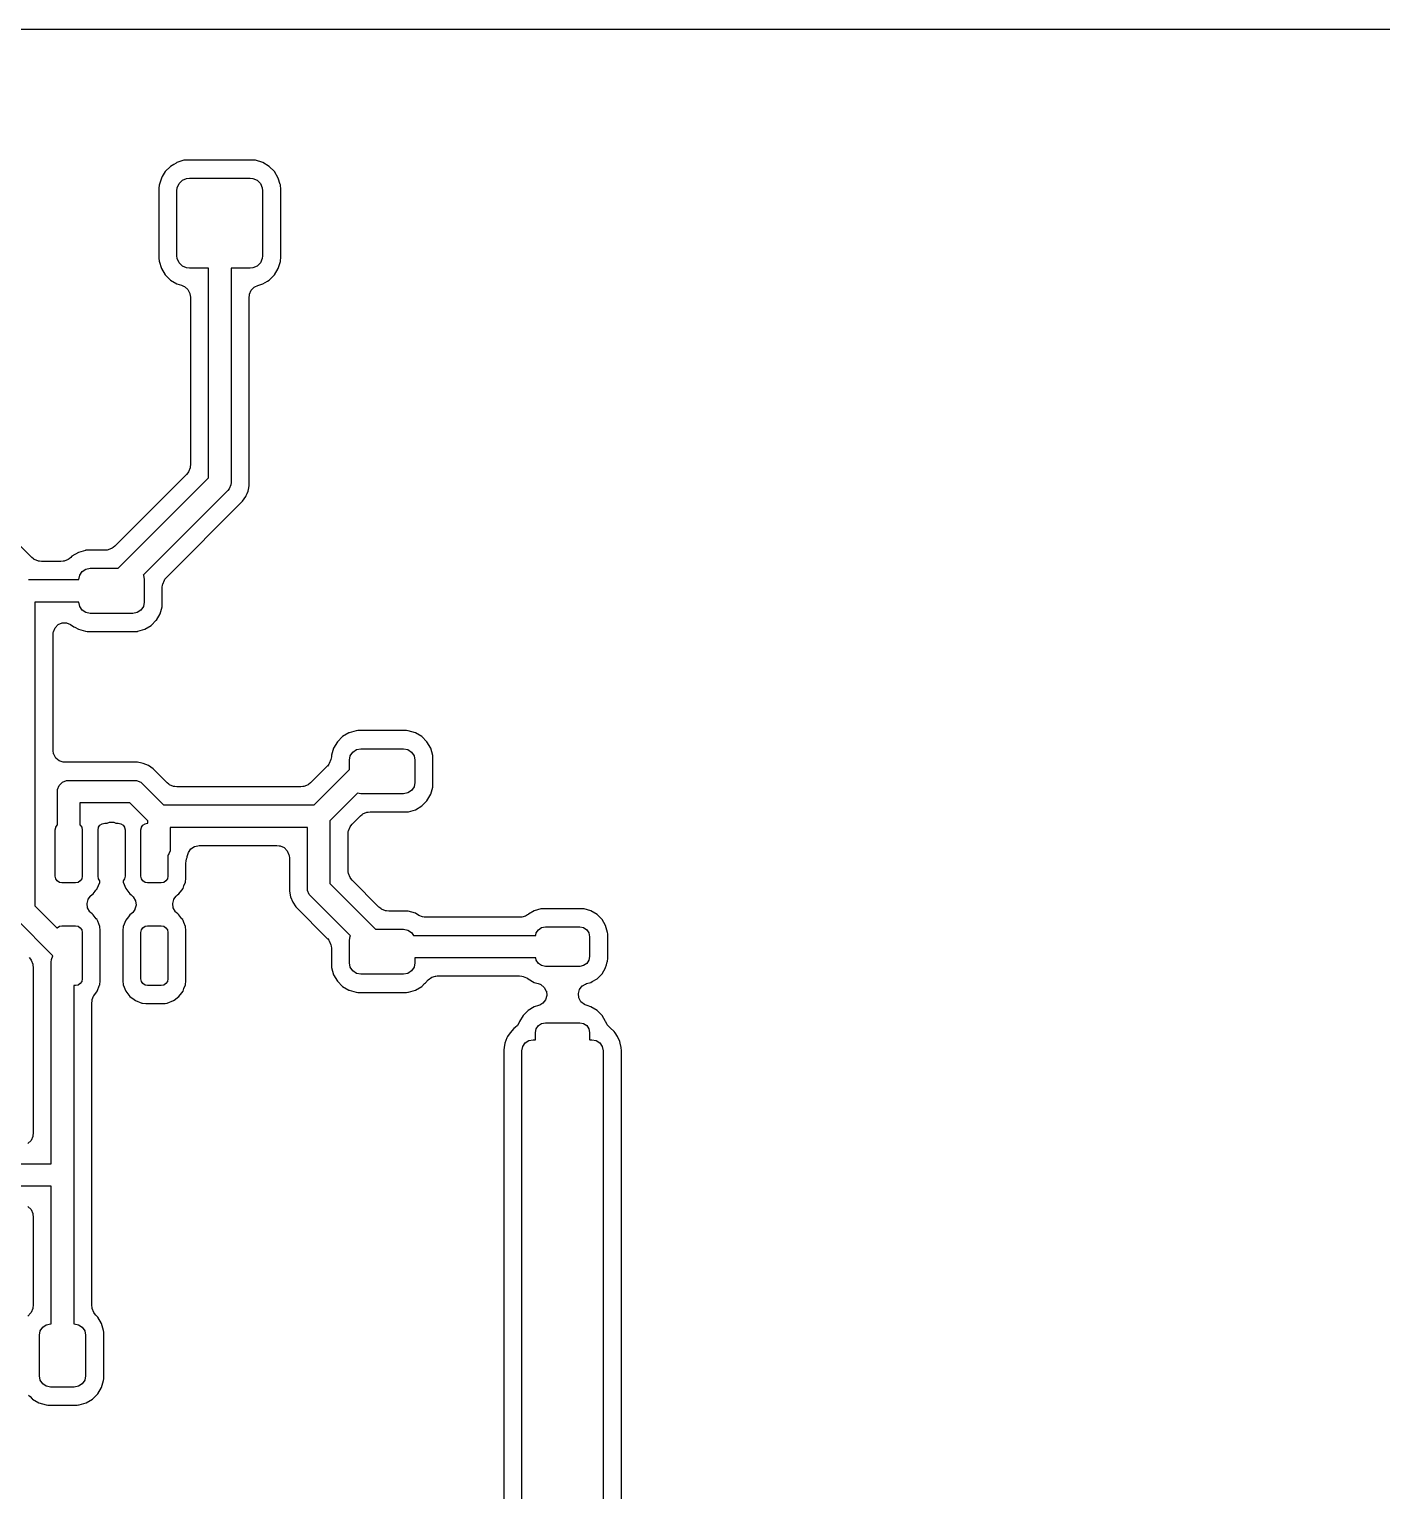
# Model space of a CAD drawing. Header units: millimetres. Extents: x 4 to 142, y 15 to 79.
# Drawn here: x 31.1 to 61.09, y 46.99 to 79.39 of the extents above; entities that cross this region are included whole.
import ezdxf

# ---------------------------------------------------------------- set-up
doc = ezdxf.new("R2010")
doc.units = ezdxf.units.MM
doc.layers.add('B.Cu', color=1, linetype='CONTINUOUS')

msp = doc.modelspace()

# ---------------------------------------------------------------- linework, layer by layer
at = {"layer": 'B.Cu'}
for points in [[(3.5234, 14.8636), (3.5234, 79.1164), (3.5234, 79.1165), (3.5282, 79.165), (3.5282, 79.1651), (3.5322, 79.1855), (3.5323, 79.1855), (3.5694, 79.2752), (3.5695, 79.2753), (3.6381, 79.3439), (3.6382, 79.344), (3.7278, 79.3811), (3.7279, 79.3812), (3.7483, 79.3852), (3.7484, 79.3852), (3.7969, 79.39), (3.797, 79.39), (142.0498, 79.39)], [(44.2289, 42.6445), (44.2289, 56.741), (44.2289, 56.7411), (44.2211, 56.8201), (44.2211, 56.8202), (44.2022, 56.9154), (44.2021, 56.9154), (44.1947, 56.9463), (44.1947, 56.9464), (44.1416, 57.0615), (44.1416, 57.0616), (44.0876, 57.1423), (44.0876, 57.1424), (44.069, 57.168), (44.0688, 57.1682), (43.9758, 57.2542), (43.9757, 57.2542), (43.9682, 57.2602), (43.9681, 57.2603), (43.9682, 57.2604), (43.9688, 57.2612), (43.969, 57.262), (43.9687, 57.2626), (43.9111, 57.3202), (43.911, 57.3203), (43.879, 57.3891), (43.8789, 57.3892), (43.8775, 57.394), (43.8774, 57.3942), (43.7979, 57.5287), (43.7978, 57.5289), (43.6873, 57.6394), (43.6871, 57.6395), (43.5526, 57.719), (43.5524, 57.7191), (43.4667, 57.744), (43.4666, 57.7441), (43.4213, 57.7622), (43.4213, 57.7622), (43.4064, 57.77), (43.4063, 57.77), (43.3306, 57.8307), (43.3305, 57.8308), (43.2837, 57.9158), (43.2837, 57.916), (43.273, 58.0123), (43.2731, 58.0125), (43.3001, 58.1056), (43.3002, 58.1058), (43.3608, 58.1815), (43.3609, 58.1816), (43.3631, 58.1834), (43.3632, 58.1835), (43.428, 58.2229), (43.4281, 58.2229), (43.4304, 58.2239), (43.4304, 58.2239), (43.4562, 58.2329), (43.5524, 58.2609), (43.5526, 58.261), (43.5796, 58.2769), (43.5796, 58.2769), (43.6871, 58.3405), (43.6873, 58.3406), (43.7978, 58.4511), (43.7979, 58.4513), (43.8775, 58.5858), (43.8776, 58.586), (43.878, 58.5877), (43.878, 58.5877), (43.878, 58.5877), (43.878, 58.5877), (43.8954, 58.6476), (43.9148, 58.7144), (43.9148, 58.7145), (43.9158, 58.7168), (43.9158, 58.7169), (43.9211, 58.736), (43.9211, 58.7362), (43.9212, 58.7367), (43.9212, 58.7367), (43.9216, 58.7421), (43.9216, 58.7421), (43.9216, 58.7421), (43.9216, 58.7421), (43.9216, 58.7421), (43.9216, 58.7421), (43.9239, 58.7712), (43.9239, 58.7713), (43.9239, 59.3337), (43.9239, 59.3338), (43.9211, 59.3688), (43.9211, 59.369), (43.8775, 59.519), (43.8774, 59.5192), (43.7979, 59.6537), (43.7978, 59.6539), (43.6873, 59.7644), (43.6871, 59.7645), (43.5526, 59.844), (43.5524, 59.8441), (43.4024, 59.8877), (43.4022, 59.8877), (43.3672, 59.8905), (43.3671, 59.8905), (42.4797, 59.8905), (42.4796, 59.8905), (42.4446, 59.8877), (42.4444, 59.8877), (42.2944, 59.8441), (42.2942, 59.844), (42.1671, 59.7689), (42.1671, 59.7689), (42.1638, 59.7671), (42.1637, 59.767), (42.1625, 59.7663), (42.1625, 59.7663), (42.1566, 59.7627), (42.1463, 59.7566), (42.1459, 59.7565), (42.1456, 59.7566), (42.1452, 59.7565), (42.1258, 59.7443), (42.1258, 59.7443), (42.0979, 59.7304), (42.0979, 59.7303), (42.0198, 59.7063), (42.0197, 59.7063), (42.0192, 59.7062), (42.0116, 59.7052), (42.0116, 59.7052), (41.9785, 59.703), (41.9784, 59.703), (39.9015, 59.703), (39.9015, 59.703), (39.853, 59.7078), (39.8529, 59.7078), (39.816, 59.7151), (39.8159, 59.7151), (39.7378, 59.745), (39.7378, 59.745), (39.6589, 59.7917), (39.6587, 59.7918), (39.5011, 59.8376), (39.5009, 59.8376), (39.4641, 59.8405), (39.4641, 59.8405), (39.0705, 59.8405), (39.0705, 59.8405), (39.022, 59.8453), (39.0219, 59.8453), (38.9993, 59.8498), (38.9992, 59.8498), (38.9096, 59.8869), (38.9095, 59.887), (38.8903, 59.8998), (38.8903, 59.8998), (38.8526, 59.9307), (38.8526, 59.9308), (38.2565, 60.5269), (38.2564, 60.5269), (38.2255, 60.5646), (38.2255, 60.5646), (38.2127, 60.5838), (38.2127, 60.5839), (38.1755, 60.6735), (38.1755, 60.6736), (38.1742, 60.6802), (38.171, 60.6962), (38.171, 60.6963), (38.1662, 60.7448), (38.1662, 60.7448), (38.1662, 61.5476), (38.1662, 61.5476), (38.171, 61.5961), (38.171, 61.5962), (38.1721, 61.6019), (38.1755, 61.6188), (38.1755, 61.6189), (38.2126, 61.7085), (38.2127, 61.7086), (38.2255, 61.7278), (38.2255, 61.7278), (38.2564, 61.7655), (38.2565, 61.7655), (38.4401, 61.9492), (38.4402, 61.9493), (38.4779, 61.9802), (38.4779, 61.9802), (38.4971, 61.993), (38.4972, 61.993), (38.5868, 62.0302), (38.5869, 62.0302), (38.6095, 62.0347), (38.6096, 62.0347), (38.6581, 62.0395), (38.6581, 62.0395), (39.4641, 62.0395), (39.4641, 62.0395), (39.4912, 62.0416), (39.4912, 62.0416), (39.4978, 62.0419), (39.4979, 62.0419), (39.5016, 62.0425), (39.5017, 62.0425), (39.5056, 62.0438), (39.6587, 62.0882), (39.6589, 62.0883), (39.8002, 62.1719), (39.8004, 62.172), (39.9164, 62.288), (39.9165, 62.2882), (40.0001, 62.4295), (40.0002, 62.4297), (40.046, 62.5873), (40.046, 62.5875), (40.0489, 62.6243), (40.0489, 62.6243), (40.0489, 63.2557), (40.0489, 63.2557), (40.046, 63.2925), (40.046, 63.2927), (40.0002, 63.4503), (40.0001, 63.4505), (39.9165, 63.5918), (39.9164, 63.592), (39.8004, 63.708), (39.8002, 63.7081), (39.6589, 63.7917), (39.6587, 63.7918), (39.5011, 63.8376), (39.5009, 63.8376), (39.4641, 63.8405), (39.4641, 63.8405), (38.3827, 63.8405), (38.3827, 63.8405), (38.3459, 63.8376), (38.3457, 63.8376), (38.1881, 63.7918), (38.1879, 63.7917), (38.0466, 63.7081), (38.0464, 63.708), (37.9304, 63.592), (37.9303, 63.5918), (37.8467, 63.4505), (37.8466, 63.4503), (37.8022, 63.2972), (37.8009, 63.2933), (37.8009, 63.2932), (37.8003, 63.2895), (37.8003, 63.2894), (37.8, 63.2828), (37.8, 63.2828), (37.8, 63.2828), (37.7986, 63.2649), (37.7983, 63.2609), (37.7983, 63.2609), (37.7943, 63.2318), (37.7886, 63.2033), (37.7886, 63.2032), (37.7515, 63.1136), (37.7514, 63.1135), (37.7514, 63.1134), (37.7386, 63.0943), (37.7386, 63.0943), (37.7077, 63.0566), (37.7076, 63.0565), (37.3366, 62.6855), (37.3365, 62.6854), (37.2988, 62.6545), (37.2988, 62.6545), (37.2796, 62.6417), (37.2795, 62.6417), (37.1899, 62.6045), (37.1898, 62.6045), (37.1672, 62.6), (37.1671, 62.6), (37.1186, 62.5952), (37.1186, 62.5952), (34.3718, 62.5952), (34.3718, 62.5952), (34.3233, 62.6), (34.3232, 62.6), (34.3006, 62.6045), (34.3005, 62.6045), (34.2109, 62.6416), (34.2108, 62.6417), (34.1916, 62.6545), (34.1916, 62.6545), (34.1539, 62.6854), (34.1539, 62.6855), (33.8461, 62.9932), (33.846, 62.9933), (33.7396, 63.0644), (33.7394, 63.0645), (33.6212, 63.1135), (33.621, 63.1135), (33.5918, 63.1193), (33.4956, 63.1385), (33.4954, 63.1385), (31.9034, 63.1385), (31.9031, 63.1386), (31.9028, 63.139), (31.9024, 63.139), (31.8777, 63.1396), (31.8776, 63.1396), (31.8542, 63.142), (31.8541, 63.142), (31.7613, 63.1701), (31.7611, 63.1702), (31.6861, 63.2317), (31.686, 63.2319), (31.6403, 63.3174), (31.6403, 63.3175), (31.6366, 63.3295), (31.6366, 63.3296), (31.6259, 63.4018), (31.6259, 63.4018), (31.6259, 65.9669), (31.6259, 65.9669), (31.6307, 66.0154), (31.6307, 66.0155), (31.634, 66.032), (31.634, 66.0321), (31.6711, 66.1217), (31.6712, 66.1219), (31.7398, 66.1904), (31.7399, 66.1905), (31.8295, 66.2276), (31.8297, 66.2277), (31.9267, 66.2277), (31.9269, 66.2276), (32.0165, 66.1905), (32.0166, 66.1905), (32.0866, 66.1436), (32.0868, 66.1435), (32.1109, 66.1339), (32.1109, 66.1338), (32.1879, 66.0883), (32.1881, 66.0882), (32.3457, 66.0424), (32.3459, 66.0424), (32.3795, 66.0398), (32.3827, 66.0395), (32.3827, 66.0395), (33.4641, 66.0395), (33.4641, 66.0395), (33.4912, 66.0416), (33.4912, 66.0416), (33.4978, 66.0419), (33.4979, 66.0419), (33.5016, 66.0425), (33.5017, 66.0425), (33.5056, 66.0438), (33.6587, 66.0882), (33.6589, 66.0883), (33.8002, 66.1719), (33.8004, 66.172), (33.9164, 66.288), (33.9165, 66.2882), (34.0001, 66.4295), (34.0002, 66.4297), (34.046, 66.5873), (34.046, 66.5875), (34.0489, 66.6243), (34.0489, 66.6243), (34.0489, 67.0179), (34.0489, 67.0179), (34.0537, 67.0664), (34.0537, 67.0665), (34.0548, 67.0722), (34.0582, 67.0891), (34.0582, 67.0892), (34.0953, 67.1788), (34.0954, 67.1789), (34.1082, 67.1981), (34.1082, 67.1981), (34.1391, 67.2358), (34.1392, 67.2358), (35.8286, 68.9253), (35.8287, 68.9254), (35.8998, 69.0318), (35.8999, 69.032), (35.9092, 69.0545), (35.9286, 69.1012), (35.9286, 69.1012), (35.9286, 69.1012), (35.9489, 69.1502), (35.9489, 69.1504), (35.9639, 69.2258), (35.9739, 69.2758), (35.9739, 69.276), (35.9739, 73.4432), (35.9739, 73.4433), (35.9787, 73.4918), (35.9787, 73.4918), (35.983, 73.5134), (35.983, 73.5135), (36.0201, 73.6031), (36.0202, 73.6033), (36.0888, 73.6719), (36.0889, 73.672), (36.1007, 73.6798), (36.1008, 73.6799), (36.1649, 73.7105), (36.165, 73.7105), (36.275, 73.7448), (36.2752, 73.7449), (36.3801, 73.8083), (36.3801, 73.8083), (36.4163, 73.8302), (36.4165, 73.8303), (36.533, 73.9469), (36.5332, 73.9471), (36.6185, 74.0882), (36.6186, 74.0884), (36.667, 74.2437), (36.668, 74.2469), (36.668, 74.2471), (36.6684, 74.2496), (36.6684, 74.2497), (36.6687, 74.2572), (36.6687, 74.2572), (36.6687, 74.2572), (36.6702, 74.2733), (36.6701, 74.2733), (36.6702, 74.2733), (36.6702, 74.2733), (36.6702, 74.2733), (36.6702, 74.2733), (36.6702, 74.2734), (36.6739, 74.3144), (36.6739, 74.3145), (36.6739, 75.8655), (36.6739, 75.8656), (36.6695, 75.9135), (36.6695, 75.9135), (36.6695, 75.9135), (36.6695, 75.9135), (36.6687, 75.9228), (36.6687, 75.9229), (36.6684, 75.9303), (36.6683, 75.9304), (36.6675, 75.9377), (36.6674, 75.9379), (36.6626, 75.9502), (36.6626, 75.9502), (36.6186, 76.0916), (36.6185, 76.0918), (36.5332, 76.2329), (36.533, 76.2331), (36.4165, 76.3496), (36.4163, 76.3498), (36.2752, 76.4351), (36.275, 76.4352), (36.1175, 76.4842), (36.1173, 76.4843), (36.049, 76.4905), (36.0489, 76.4905), (34.5979, 76.4905), (34.5978, 76.4905), (34.5567, 76.4868), (34.5295, 76.4843), (34.5293, 76.4842), (34.3718, 76.4352), (34.3716, 76.4351), (34.3535, 76.4242), (34.3041, 76.3943), (34.2305, 76.3498), (34.2303, 76.3496), (34.1137, 76.2331), (34.1136, 76.2329), (34.0489, 76.1258), (34.0489, 76.1258), (34.0283, 76.0918), (34.0282, 76.0916), (33.9792, 75.9341), (33.9791, 75.9339), (33.9733, 75.8697), (33.9733, 75.8697), (33.973, 75.8671), (33.973, 75.8671), (33.9729, 75.8656), (33.9729, 75.8655), (33.9729, 74.3145), (33.9729, 74.3144), (33.9729, 74.3139), (33.9729, 74.3139), (33.9731, 74.312), (33.9791, 74.2461), (33.9792, 74.2459), (34.0282, 74.0884), (34.0283, 74.0882), (34.1136, 73.9471), (34.1137, 73.9469), (34.2303, 73.8303), (34.2305, 73.8302), (34.3716, 73.7449), (34.3718, 73.7448), (34.4745, 73.7128), (34.4746, 73.7128), (34.5195, 73.6938), (34.5195, 73.6938), (34.5389, 73.6833), (34.5389, 73.6832), (34.6135, 73.6211), (34.6136, 73.6209), (34.6587, 73.5351), (34.6587, 73.535), (34.6608, 73.5277), (34.6627, 73.5214), (34.6627, 73.5213), (34.6729, 73.4509), (34.6729, 73.4508), (34.6729, 69.7371), (34.6729, 69.7371), (34.6681, 69.6886), (34.6681, 69.6885), (34.6636, 69.6659), (34.6636, 69.6658), (34.6264, 69.5762), (34.6264, 69.5761), (34.6136, 69.5569), (34.6136, 69.5569), (34.5827, 69.5192), (34.5826, 69.5191), (32.9942, 67.9308), (32.9942, 67.9307), (32.9565, 67.8998), (32.9565, 67.8998), (32.9373, 67.887), (32.9372, 67.887), (32.8476, 67.8498), (32.8475, 67.8498), (32.8249, 67.8453), (32.8248, 67.8453), (32.7763, 67.8405), (32.7763, 67.8405), (32.3827, 67.8405), (32.3827, 67.8405), (32.3556, 67.8384), (32.3556, 67.8384), (32.3496, 67.8381), (32.3495, 67.8381), (32.3459, 67.8376), (32.3458, 67.8376), (32.1881, 67.7918), (32.1879, 67.7917), (32.0466, 67.7081), (32.0464, 67.708), (32.0192, 67.6808), (32.0192, 67.6807), (31.9815, 67.6498), (31.9815, 67.6498), (31.9623, 67.637), (31.9622, 67.6369), (31.8726, 67.5998), (31.8725, 67.5998), (31.8499, 67.5953), (31.8498, 67.5953), (31.8013, 67.5905), (31.8013, 67.5905), (31.3725, 67.5905), (31.3725, 67.5905), (31.324, 67.5953), (31.3239, 67.5953), (31.3013, 67.5998), (31.3012, 67.5998), (31.2116, 67.6369), (31.2115, 67.637), (31.1923, 67.6498), (31.1923, 67.6498), (31.1546, 67.6807), (31.1546, 67.6808), (27.0642, 71.7712)], [(31.0794, 67.19), (32.1976, 67.19), (32.1983, 67.1903), (32.1986, 67.1908), (32.2174, 67.2856), (32.2175, 67.2858), (32.2716, 67.3667), (32.2717, 67.3668), (32.3526, 67.4209), (32.3528, 67.421), (32.4484, 67.44), (32.4484, 67.44), (33.0694, 67.44), (33.0701, 67.4403), (35.0731, 69.4433), (35.0734, 69.444), (35.0734, 74.089), (35.0731, 74.0897), (35.0724, 74.09), (34.6528, 74.09), (34.6528, 74.09), (34.5889, 74.0974), (34.5888, 74.0975), (34.495, 74.1389), (34.4948, 74.139), (34.4224, 74.2114), (34.4223, 74.2116), (34.3809, 74.3054), (34.3808, 74.3055), (34.3734, 74.3694), (34.3734, 74.3694), (34.3734, 75.8106), (34.3734, 75.8106), (34.3808, 75.8745), (34.3809, 75.8746), (34.4223, 75.9684), (34.4224, 75.9686), (34.4948, 76.041), (34.495, 76.0411), (34.5888, 76.0825), (34.5889, 76.0826), (34.6528, 76.09), (34.6528, 76.09), (35.994, 76.09), (35.994, 76.09), (36.0579, 76.0826), (36.058, 76.0825), (36.1518, 76.0411), (36.152, 76.041), (36.2244, 75.9686), (36.2245, 75.9684), (36.2659, 75.8746), (36.266, 75.8745), (36.2734, 75.8106), (36.2734, 75.8106), (36.2734, 74.3694), (36.2734, 74.3694), (36.266, 74.3055), (36.2659, 74.3054), (36.2245, 74.2116), (36.2244, 74.2114), (36.152, 74.139), (36.1518, 74.1389), (36.058, 74.0975), (36.0579, 74.0974), (35.994, 74.09), (35.994, 74.09), (35.5744, 74.09), (35.5737, 74.0897), (35.5734, 74.089), (35.5734, 69.34), (35.5734, 69.34), (35.5686, 69.2913), (35.5686, 69.2913), (35.5686, 69.2911), (35.5313, 69.2012), (35.5312, 69.2011), (35.5002, 69.1633), (35.5002, 69.1632), (33.6272, 67.2903), (33.627, 67.2896), (33.6271, 67.289), (33.6293, 67.2858), (33.6294, 67.2856), (33.6484, 67.19), (33.6484, 67.19), (33.6484, 66.69), (33.6484, 66.69), (33.6294, 66.5944), (33.6293, 66.5942), (33.5752, 66.5133), (33.5751, 66.5132), (33.4942, 66.4591), (33.494, 66.459), (33.3984, 66.44), (33.3984, 66.44), (32.4484, 66.44), (32.4484, 66.44), (32.3528, 66.459), (32.3526, 66.4591), (32.2717, 66.5132), (32.2716, 66.5133), (32.2175, 66.5942), (32.2174, 66.5944), (32.1986, 66.6892), (32.1981, 66.6898), (32.1976, 66.69), (31.2264, 66.69), (31.2257, 66.6897), (31.2254, 66.689), (31.2254, 59.9545), (31.2257, 59.9538), (31.7129, 59.4666), (31.7136, 59.4663), (31.7143, 59.4666), (31.7144, 59.4667), (31.7173, 59.471), (31.7174, 59.4711), (31.7659, 59.5035), (31.7661, 59.5036), (31.8234, 59.515), (31.8234, 59.515), (32.1234, 59.515), (32.1234, 59.515), (32.1807, 59.5036), (32.1809, 59.5035), (32.2294, 59.4711), (32.2295, 59.471), (32.2619, 59.4225), (32.262, 59.4223), (32.2734, 59.365), (32.2734, 59.365), (32.2734, 58.34), (32.2734, 58.34), (32.262, 58.2827), (32.2619, 58.2825), (32.2295, 58.234), (32.2294, 58.2339), (32.1809, 58.2015), (32.1807, 58.2014), (32.1234, 58.19), (32.1234, 58.19), (32.0869, 58.19), (32.0862, 58.1897), (32.0859, 58.189), (32.0859, 50.691), (32.0862, 50.6903), (32.0869, 50.69), (32.0984, 50.69), (32.0984, 50.69), (32.194, 50.671), (32.1942, 50.6709), (32.2751, 50.6168), (32.2752, 50.6167), (32.3293, 50.5358), (32.3294, 50.5356), (32.3484, 50.44), (32.3484, 50.44), (32.3484, 49.54), (32.3484, 49.54), (32.3294, 49.4444), (32.3293, 49.4442), (32.2752, 49.3633), (32.2751, 49.3632), (32.1942, 49.3091), (32.194, 49.309), (32.0984, 49.29), (32.0984, 49.29), (31.5734, 49.29), (31.5734, 49.29), (31.4778, 49.309), (31.4776, 49.3091), (31.3967, 49.3632), (31.3966, 49.3633), (31.3425, 49.4442), (31.3424, 49.4444), (31.3234, 49.54), (31.3234, 49.54), (31.3234, 50.44), (31.3234, 50.44), (31.3424, 50.5356), (31.3425, 50.5358), (31.3966, 50.6167), (31.3967, 50.6168), (31.4776, 50.6709), (31.4778, 50.671), (31.5734, 50.69), (31.5734, 50.69), (31.5849, 50.69), (31.5856, 50.6903), (31.5859, 50.691), (31.5859, 53.739), (31.5856, 53.7397), (31.5849, 53.74), (23.6284, 53.74)], [(31.0791, 49.1076), (31.1168, 49.0767), (31.1168, 49.0766), (31.1664, 49.027), (31.1664, 49.027), (31.1714, 49.022), (31.1716, 49.0219), (31.3129, 48.9383), (31.3131, 48.9382), (31.4707, 48.8924), (31.4709, 48.8924), (31.5077, 48.8895), (31.5077, 48.8895), (32.1641, 48.8895), (32.1641, 48.8895), (32.1912, 48.8916), (32.1912, 48.8916), (32.1978, 48.8919), (32.1979, 48.8919), (32.2016, 48.8925), (32.2017, 48.8925), (32.2056, 48.8938), (32.3587, 48.9382), (32.3589, 48.9383), (32.5002, 49.0219), (32.5004, 49.022), (32.6164, 49.138), (32.6165, 49.1382), (32.7001, 49.2795), (32.7002, 49.2797), (32.746, 49.4373), (32.746, 49.4375), (32.7489, 49.4743), (32.7489, 49.4743), (32.7489, 50.5057), (32.7489, 50.5057), (32.746, 50.5425), (32.746, 50.5427), (32.7002, 50.7003), (32.7001, 50.7005), (32.6165, 50.8418), (32.6164, 50.842), (32.5767, 50.8817), (32.5766, 50.8817), (32.5457, 50.9194), (32.5457, 50.9194), (32.5329, 50.9386), (32.5328, 50.9387), (32.4957, 51.0283), (32.4957, 51.0284), (32.4912, 51.051), (32.4912, 51.0511), (32.4864, 51.0996), (32.4864, 51.0996), (32.4864, 57.7993), (32.4864, 57.7994), (32.4912, 57.8479), (32.4912, 57.848), (32.4957, 57.8706), (32.4974, 57.8792), (32.4974, 57.8793), (32.5256, 57.9545), (32.5256, 57.9546), (32.5291, 57.9605), (32.5466, 57.987), (32.5467, 57.9871), (32.5974, 58.0541), (32.5975, 58.0541), (32.603, 58.0605), (32.6031, 58.0606), (32.6077, 58.0676), (32.6078, 58.0678), (32.6596, 58.199), (32.6596, 58.1991), (32.6632, 58.2083), (32.6633, 58.2086), (32.6739, 58.2968), (32.6739, 58.297), (32.6739, 59.408), (32.6739, 59.4082), (32.6633, 59.4964), (32.6632, 59.4967), (32.6165, 59.6152), (32.6101, 59.6314), (32.6057, 59.6434), (32.6034, 59.6504), (32.6031, 59.6508), (32.5832, 59.6698), (32.5831, 59.6698), (32.5164, 59.7578), (32.5162, 59.758), (32.4915, 59.7768), (32.4914, 59.7768), (32.4557, 59.8099), (32.4556, 59.8099), (32.4418, 59.8255), (32.4418, 59.8256), (32.3928, 59.9093), (32.3927, 59.9095), (32.3795, 60.0056), (32.3795, 60.0058), (32.4041, 60.0996), (32.4041, 60.0997), (32.4057, 60.1028), (32.4057, 60.1028), (32.4535, 60.17), (32.4536, 60.1701), (32.4599, 60.1763), (32.4599, 60.1764), (32.4855, 60.1987), (32.4855, 60.1987), (32.5162, 60.222), (32.5164, 60.2222), (32.5593, 60.2788), (32.5786, 60.3042), (32.6031, 60.3365), (32.6077, 60.3425), (32.6078, 60.3428), (32.6608, 60.4772), (32.6608, 60.4772), (32.6608, 60.4772), (32.6608, 60.4772), (32.6632, 60.4833), (32.6633, 60.4836), (32.6664, 60.5098), (32.6663, 60.5105), (32.6349, 60.5575), (32.6348, 60.5577), (32.6234, 60.615), (32.6234, 60.615), (32.6234, 61.64), (32.6234, 61.64), (32.6348, 61.6973), (32.6349, 61.6975), (32.6673, 61.746), (32.6674, 61.7461), (32.7159, 61.7785), (32.7161, 61.7786), (32.7734, 61.79), (32.7734, 61.79), (32.8246, 61.79), (32.825, 61.7901), (32.8747, 61.8107), (32.8749, 61.8107), (32.9719, 61.8107), (32.9721, 61.8107), (33.0218, 61.7901), (33.0222, 61.79), (33.0734, 61.79), (33.0734, 61.79), (33.1307, 61.7786), (33.1309, 61.7785), (33.1794, 61.7461), (33.1795, 61.746), (33.2119, 61.6975), (33.212, 61.6973), (33.2234, 61.64), (33.2234, 61.64), (33.2234, 60.615), (33.2234, 60.615), (33.212, 60.5577), (33.2119, 60.5575), (33.1805, 60.5105), (33.1804, 60.5098), (33.1809, 60.5056), (33.1809, 60.5055), (33.1835, 60.4836), (33.1836, 60.4833), (33.239, 60.3428), (33.2391, 60.3426), (33.3304, 60.2222), (33.3306, 60.222), (33.3553, 60.2032), (33.3554, 60.2032), (33.3911, 60.1701), (33.3912, 60.17), (33.405, 60.1545), (33.405, 60.1544), (33.454, 60.0707), (33.4541, 60.0705), (33.4673, 59.9744), (33.4673, 59.9743), (33.4427, 59.8804), (33.4427, 59.8803), (33.4411, 59.8772), (33.4411, 59.8772), (33.3933, 59.81), (33.3932, 59.8099), (33.3869, 59.8037), (33.3869, 59.8036), (33.3613, 59.7813), (33.3613, 59.7813), (33.3306, 59.758), (33.3304, 59.7578), (33.2973, 59.7142), (33.2391, 59.6374), (33.239, 59.6372), (33.1836, 59.4967), (33.1835, 59.4964), (33.1729, 59.4082), (33.1729, 59.408), (33.1729, 58.297), (33.1729, 58.2968), (33.1756, 58.2748), (33.1809, 58.2306), (33.1809, 58.2305), (33.1835, 58.2086), (33.1836, 58.2083), (33.239, 58.0678), (33.2391, 58.0676), (33.3304, 57.9472), (33.3306, 57.947), (33.4228, 57.877), (33.451, 57.8557), (33.4512, 57.8556), (33.5917, 57.8002), (33.592, 57.8001), (33.6059, 57.7984), (33.606, 57.7984), (33.6066, 57.7983), (33.6067, 57.7983), (33.6802, 57.7895), (33.6804, 57.7895), (34.0664, 57.7895), (34.0666, 57.7895), (34.1137, 57.7952), (34.1137, 57.7952), (34.1548, 57.8001), (34.1551, 57.8002), (34.2956, 57.8556), (34.2958, 57.8557), (34.3028, 57.8603), (34.3029, 57.8604), (34.3093, 57.8659), (34.3093, 57.866), (34.4162, 57.947), (34.4164, 57.9472), (34.4786, 58.0292), (34.5077, 58.0675), (34.5078, 58.0678), (34.5294, 58.1224), (34.5632, 58.2083), (34.5633, 58.2086), (34.5739, 58.2968), (34.5739, 58.297), (34.5739, 59.408), (34.5739, 59.4082), (34.5633, 59.4964), (34.5632, 59.4967), (34.5263, 59.5904), (34.5101, 59.6314), (34.5057, 59.6434), (34.5034, 59.6504), (34.5031, 59.6508), (34.4832, 59.6698), (34.4831, 59.6698), (34.4164, 59.7578), (34.4162, 59.758), (34.3915, 59.7768), (34.3914, 59.7768), (34.3557, 59.8099), (34.3556, 59.8099), (34.3418, 59.8255), (34.3418, 59.8256), (34.2928, 59.9093), (34.2927, 59.9095), (34.2795, 60.0056), (34.2795, 60.0058), (34.3041, 60.0996), (34.3041, 60.0997), (34.3057, 60.1028), (34.3057, 60.1028), (34.3535, 60.17), (34.3536, 60.1701), (34.3598, 60.1763), (34.3599, 60.1764), (34.3855, 60.1987), (34.3855, 60.1987), (34.4162, 60.222), (34.4164, 60.2222), (34.4786, 60.3042), (34.5077, 60.3425), (34.5078, 60.3428), (34.5294, 60.3974), (34.5632, 60.4833), (34.5633, 60.4836), (34.5739, 60.5718), (34.5739, 60.572), (34.5739, 60.9015), (34.5739, 60.9015), (34.5787, 60.95), (34.5787, 60.9501), (34.5881, 60.9972), (34.5881, 60.9973), (34.5969, 61.0264), (34.5968, 61.0272), (34.5967, 61.0273), (34.5967, 61.0275), (34.6002, 61.039), (34.6002, 61.0391), (34.6032, 61.0543), (34.6063, 61.0697), (34.6063, 61.0698), (34.6205, 61.1164), (34.6205, 61.1164), (34.6289, 61.1368), (34.6289, 61.1369), (34.6828, 61.2175), (34.683, 61.2177), (34.7636, 61.2715), (34.7637, 61.2716), (34.7725, 61.2752), (34.7725, 61.2752), (34.8677, 61.2942), (34.8678, 61.2942), (36.5916, 61.2942), (36.5917, 61.2942), (36.6402, 61.2894), (36.6403, 61.2894), (36.6607, 61.2854), (36.6608, 61.2853), (36.7504, 61.2482), (36.7505, 61.2481), (36.8191, 61.1795), (36.8192, 61.1794), (36.8563, 61.0898), (36.8564, 61.0897), (36.8604, 61.0693), (36.8604, 61.0692), (36.8652, 61.0207), (36.8652, 61.0206), (36.8652, 60.2837), (36.8652, 60.2835), (36.8902, 60.1581), (36.8902, 60.1579), (36.9392, 60.0396), (36.9392, 60.0395), (36.9392, 60.0395), (36.9394, 60.0391), (36.9395, 60.039), (36.9417, 60.0359), (36.9417, 60.0359), (36.9417, 60.0359), (37.0104, 59.9331), (37.0105, 59.933), (37.7076, 59.2359), (37.7077, 59.2358), (37.7386, 59.1981), (37.7386, 59.1981), (37.7514, 59.1789), (37.7514, 59.1788), (37.7886, 59.0892), (37.7886, 59.0891), (37.7931, 59.0665), (37.7931, 59.0664), (37.7979, 59.0179), (37.7979, 59.0179), (37.7979, 58.6243), (37.7979, 58.6243), (37.7998, 58.5997), (37.8008, 58.5875), (37.8008, 58.5873), (37.8466, 58.4297), (37.8467, 58.4295), (37.9303, 58.2882), (37.9304, 58.288), (38.0464, 58.172), (38.0466, 58.1719), (38.1879, 58.0883), (38.1881, 58.0882), (38.3457, 58.0424), (38.3459, 58.0424), (38.3827, 58.0395), (38.3827, 58.0395), (39.4641, 58.0395), (39.4641, 58.0395), (39.4912, 58.0416), (39.4912, 58.0416), (39.4978, 58.0419), (39.4979, 58.0419), (39.5016, 58.0425), (39.5017, 58.0425), (39.5056, 58.0438), (39.6587, 58.0882), (39.6589, 58.0883), (39.8002, 58.1719), (39.8004, 58.172), (39.863, 58.2347), (39.8631, 58.2348), (39.8832, 58.2482), (39.8834, 58.2484), (39.9433, 58.3152), (39.9433, 58.3153), (40.0209, 58.3735), (40.021, 58.3736), (40.0274, 58.3766), (40.0275, 58.3767), (40.104, 58.3992), (40.1041, 58.3992), (40.1103, 58.4), (40.1415, 58.402), (41.9706, 58.402), (41.9706, 58.402), (42.0191, 58.3972), (42.0192, 58.3972), (42.0497, 58.3911), (42.0498, 58.3911), (42.1262, 58.3622), (42.1263, 58.3622), (42.1333, 58.3581), (42.1333, 58.3581), (42.1528, 58.345), (42.1531, 58.3449), (42.1533, 58.3448), (42.1596, 58.3406), (42.1596, 58.3405), (42.2942, 58.261), (42.2944, 58.2609), (42.3801, 58.236), (42.3802, 58.2359), (42.4255, 58.2178), (42.4255, 58.2178), (42.4404, 58.21), (42.4405, 58.21), (42.5162, 58.1493), (42.5163, 58.1492), (42.563, 58.0642), (42.5631, 58.064), (42.5738, 57.9677), (42.5737, 57.9675), (42.5467, 57.8744), (42.5466, 57.8742), (42.486, 57.7985), (42.4859, 57.7984), (42.4856, 57.7982), (42.4837, 57.7966), (42.4836, 57.7965), (42.4186, 57.7571), (42.4186, 57.757), (42.4163, 57.7561), (42.4163, 57.7561), (42.3906, 57.7471), (42.3905, 57.7471), (42.2944, 57.7191), (42.2942, 57.719), (42.1597, 57.6395), (42.1595, 57.6394), (42.049, 57.5289), (42.0489, 57.5287), (41.9694, 57.3942), (41.9693, 57.394), (41.9679, 57.3892), (41.9678, 57.3891), (41.9658, 57.3853), (41.9658, 57.3852), (41.9653, 57.3838), (41.965, 57.3835), (41.9648, 57.3833), (41.9231, 57.303), (41.923, 57.3029), (41.8749, 57.2588), (41.8746, 57.2581), (41.8748, 57.2575), (41.8749, 57.2573), (41.8749, 57.2571), (41.8748, 57.257), (41.8454, 57.2356), (41.8452, 57.2354), (41.7592, 57.1424), (41.7591, 57.1423), (41.7052, 57.0616), (41.7052, 57.0616), (41.6886, 57.0345), (41.6885, 57.0343), (41.6447, 56.9155), (41.6446, 56.9153), (41.6257, 56.8201), (41.6257, 56.8201), (41.6201, 56.7631), (41.6179, 56.7411), (41.6179, 56.741), (41.6179, 40.339)], [(23.6284, 54.24), (31.5849, 54.24), (31.5856, 54.2403), (31.5859, 54.241), (31.5859, 58.715), (31.5859, 58.715), (31.5907, 58.7637), (31.5907, 58.7638), (31.625, 58.8465), (31.625, 58.8473), (31.6248, 58.8476), (30.7986, 59.6737)], [(31.0952, 58.8108), (31.1261, 58.7731), (31.1261, 58.7731), (31.1389, 58.7539), (31.1389, 58.7538), (31.1761, 58.6642), (31.1761, 58.6641), (31.1806, 58.6415), (31.1806, 58.6414), (31.1854, 58.5929), (31.1854, 58.5929), (31.1854, 54.9141), (31.1854, 54.914), (31.1806, 54.8655), (31.1806, 54.8654), (31.1766, 54.845), (31.1765, 54.8449), (31.1394, 54.7553), (31.1393, 54.7552), (31.0707, 54.6866)], [(42.0234, 40.339), (42.0234, 56.741), (42.0234, 56.741), (42.0423, 56.8362), (42.0424, 56.8364), (42.0963, 56.917), (42.0964, 56.9171), (42.177, 56.971), (42.1772, 56.9711), (42.2724, 56.99), (42.2724, 56.99), (42.3224, 56.99), (42.3231, 56.9903), (42.3234, 56.991), (42.3234, 57.1462), (42.3234, 57.1463), (42.34, 57.2299), (42.3401, 57.23), (42.3874, 57.3008), (42.3876, 57.301), (42.4584, 57.3483), (42.4585, 57.3484), (42.5421, 57.365), (42.5422, 57.365), (43.3046, 57.365), (43.3047, 57.365), (43.3883, 57.3484), (43.3884, 57.3483), (43.4592, 57.301), (43.4594, 57.3008), (43.5067, 57.23), (43.5068, 57.2299), (43.5234, 57.1463), (43.5234, 57.1462), (43.5234, 56.991), (43.5237, 56.9903), (43.5244, 56.99), (43.5744, 56.99), (43.5744, 56.99), (43.6696, 56.9711), (43.6698, 56.971), (43.7504, 56.9171), (43.7505, 56.917), (43.8044, 56.8364), (43.8045, 56.8362), (43.8234, 56.741), (43.8234, 56.741), (43.8234, 41.991)], [(31.0707, 53.2934), (31.1393, 53.2248), (31.1394, 53.2247), (31.1765, 53.1351), (31.1766, 53.135), (31.1806, 53.1146), (31.1806, 53.1145), (31.1854, 53.066), (31.1854, 53.0659), (31.1854, 51.0996), (31.1854, 51.0996), (31.1806, 51.0511), (31.1806, 51.051), (31.1761, 51.0284), (31.1761, 51.0283), (31.1389, 50.9387), (31.1389, 50.9386), (31.1348, 50.9324), (31.1347, 50.9324), (31.0661, 50.8637)]]:
    msp.add_lwpolyline(points, dxfattribs=at)
for points in [[(31.6734, 61.64), (31.6848, 61.6973), (31.6849, 61.6975), (31.7173, 61.746), (31.7174, 61.7461), (31.723, 61.7498), (31.7234, 61.7505), (31.7234, 61.7507), (31.7234, 62.488), (31.7234, 62.488), (31.7282, 62.5367), (31.7282, 62.5368), (31.7655, 62.6268), (31.7656, 62.627), (31.8344, 62.6958), (31.8346, 62.6959), (31.9246, 62.7332), (31.9247, 62.7332), (31.9734, 62.738), (31.9734, 62.738), (33.4314, 62.738), (33.4314, 62.738), (33.4801, 62.7332), (33.4802, 62.7332), (33.5702, 62.6959), (33.5703, 62.6958), (33.5704, 62.6958), (33.6081, 62.6648), (33.6082, 62.6648), (34.078, 62.195), (34.0787, 62.1947), (37.4117, 62.1947), (37.4124, 62.195), (38.1981, 62.9807), (38.1984, 62.9814), (38.1984, 63.19), (38.1984, 63.19), (38.2174, 63.2856), (38.2175, 63.2858), (38.2716, 63.3667), (38.2717, 63.3668), (38.3526, 63.4209), (38.3528, 63.421), (38.4484, 63.44), (38.4484, 63.44), (39.3984, 63.44), (39.3984, 63.44), (39.494, 63.421), (39.4942, 63.4209), (39.5751, 63.3668), (39.5752, 63.3667), (39.6293, 63.2858), (39.6294, 63.2856), (39.6484, 63.19), (39.6484, 63.19), (39.6484, 62.69), (39.6484, 62.69), (39.6294, 62.5944), (39.6293, 62.5942), (39.5752, 62.5133), (39.5751, 62.5132), (39.4942, 62.4591), (39.494, 62.459), (39.3984, 62.44), (39.3984, 62.44), (38.4484, 62.44), (38.4484, 62.44), (38.379, 62.4538), (38.3782, 62.4537), (38.3781, 62.4535), (37.766, 61.8414), (37.7657, 61.8407), (37.7657, 60.4517), (37.766, 60.451), (38.7767, 59.4403), (38.7774, 59.44), (39.3984, 59.44), (39.3984, 59.44), (39.494, 59.421), (39.4942, 59.4209), (39.5751, 59.3668), (39.5752, 59.3667), (39.6178, 59.3029), (39.6185, 59.3025), (39.6187, 59.3025), (42.3288, 59.3025), (42.3295, 59.3028), (42.3298, 59.3033), (42.34, 59.3549), (42.3401, 59.355), (42.3874, 59.4258), (42.3876, 59.426), (42.4584, 59.4733), (42.4585, 59.4734), (42.5421, 59.49), (42.5422, 59.49), (43.3046, 59.49), (43.3047, 59.49), (43.3883, 59.4734), (43.3884, 59.4733), (43.4592, 59.426), (43.4594, 59.4258), (43.5067, 59.355), (43.5068, 59.3549), (43.5234, 59.2713), (43.5234, 59.2712), (43.5234, 58.8338), (43.5234, 58.8337), (43.5068, 58.7501), (43.5067, 58.75), (43.4594, 58.6792), (43.4592, 58.679), (43.3884, 58.6317), (43.3883, 58.6316), (43.3047, 58.615), (43.3046, 58.615), (42.5422, 58.615), (42.5421, 58.615), (42.4585, 58.6316), (42.4584, 58.6317), (42.3876, 58.679), (42.3874, 58.6792), (42.3401, 58.75), (42.34, 58.7501), (42.3298, 58.8017), (42.3294, 58.8023), (42.3288, 58.8025), (39.6494, 58.8025), (39.6487, 58.8022), (39.6484, 58.8015), (39.6484, 58.69), (39.6484, 58.69), (39.6294, 58.5944), (39.6293, 58.5942), (39.5752, 58.5133), (39.5751, 58.5132), (39.4942, 58.4591), (39.494, 58.459), (39.3984, 58.44), (39.3984, 58.44), (38.4484, 58.44), (38.4484, 58.44), (38.3528, 58.459), (38.3526, 58.4591), (38.2717, 58.5132), (38.2716, 58.5133), (38.2175, 58.5942), (38.2174, 58.5944), (38.1984, 58.69), (38.1984, 58.69), (38.1984, 59.19), (38.1984, 59.19), (38.2174, 59.2856), (38.2175, 59.2858), (38.2197, 59.289), (38.2198, 59.2898), (38.2195, 59.2903), (37.3389, 60.1709), (37.3389, 60.171), (37.3079, 60.2088), (37.3078, 60.2089), (37.2705, 60.2989), (37.2705, 60.299), (37.2657, 60.3477), (37.2657, 60.3477), (37.2657, 61.6937), (37.2654, 61.6944), (37.2647, 61.6947), (34.2257, 61.6947), (34.225, 61.6944), (34.2247, 61.6937), (34.2247, 61.2288), (34.2247, 61.2288), (34.2199, 61.1801), (34.2199, 61.18), (34.1916, 61.1117), (34.1826, 61.09), (34.1825, 61.0899), (34.1736, 61.079), (34.1734, 61.0784), (34.1734, 60.615), (34.1734, 60.615), (34.162, 60.5577), (34.1619, 60.5575), (34.1295, 60.509), (34.1294, 60.5089), (34.0809, 60.4765), (34.0807, 60.4764), (34.0234, 60.465), (34.0234, 60.465), (33.7234, 60.465), (33.7234, 60.465), (33.6661, 60.4764), (33.6659, 60.4765), (33.6174, 60.5089), (33.6173, 60.509), (33.5849, 60.5575), (33.5848, 60.5577), (33.5734, 60.615), (33.5734, 60.615), (33.5734, 61.64), (33.5734, 61.64), (33.5848, 61.6973), (33.5849, 61.6975), (33.6173, 61.746), (33.6174, 61.7461), (33.6659, 61.7785), (33.6661, 61.7786), (33.7234, 61.79), (33.7234, 61.79), (33.7237, 61.79), (33.7244, 61.7903), (33.7247, 61.791), (33.7247, 61.8407), (33.7244, 61.8414), (33.3281, 62.2377), (33.3274, 62.238), (32.2244, 62.238), (32.2237, 62.2377), (32.2234, 62.237), (32.2234, 61.7507), (32.2237, 61.7499), (32.2238, 61.7498), (32.2294, 61.7461), (32.2295, 61.746), (32.2619, 61.6975), (32.262, 61.6973), (32.2734, 61.64), (32.2734, 61.64), (32.2734, 60.615), (32.2734, 60.615), (32.262, 60.5577), (32.2619, 60.5575), (32.2295, 60.509), (32.2294, 60.5089), (32.1809, 60.4765), (32.1807, 60.4764), (32.1234, 60.465), (32.1234, 60.465), (31.8234, 60.465), (31.8234, 60.465), (31.7661, 60.4764), (31.7659, 60.4765), (31.7174, 60.5089), (31.7173, 60.509), (31.6849, 60.5575), (31.6848, 60.5577), (31.6734, 60.615), (31.6734, 60.615), (31.6734, 61.64)], [(33.5734, 59.365), (33.5848, 59.4223), (33.5849, 59.4225), (33.6173, 59.471), (33.6174, 59.4711), (33.6659, 59.5035), (33.6661, 59.5036), (33.7234, 59.515), (33.7234, 59.515), (34.0234, 59.515), (34.0234, 59.515), (34.0807, 59.5036), (34.0809, 59.5035), (34.1294, 59.4711), (34.1295, 59.471), (34.1619, 59.4225), (34.162, 59.4223), (34.1734, 59.365), (34.1734, 59.365), (34.1734, 58.34), (34.1734, 58.34), (34.162, 58.2827), (34.1619, 58.2825), (34.1295, 58.234), (34.1294, 58.2339), (34.0809, 58.2015), (34.0807, 58.2014), (34.0234, 58.19), (34.0234, 58.19), (33.7234, 58.19), (33.7234, 58.19), (33.6661, 58.2014), (33.6659, 58.2015), (33.6174, 58.2339), (33.6173, 58.234), (33.5849, 58.2825), (33.5848, 58.2827), (33.5734, 58.34), (33.5734, 58.34), (33.5734, 59.365)]]:
    msp.add_lwpolyline(points, close=True, dxfattribs=at)

doc.saveas('drawing.dxf')
